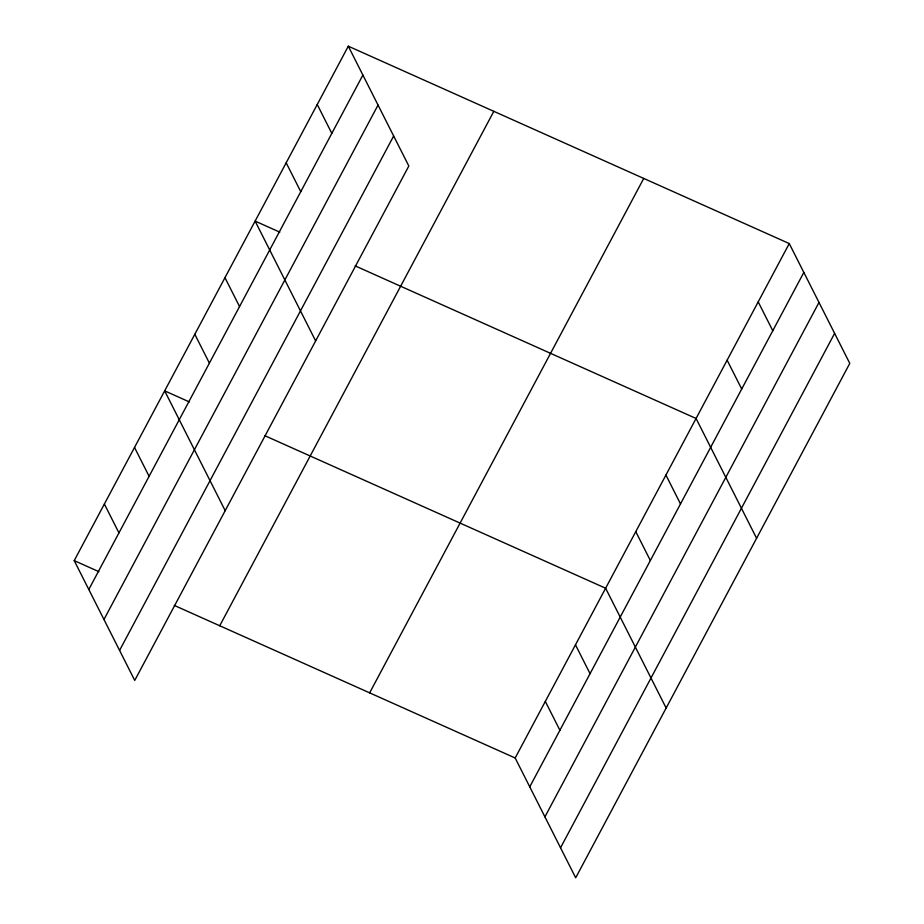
<?xml version="1.0" encoding="UTF-8"?>
<svg xmlns="http://www.w3.org/2000/svg" width="924" height="924" viewBox="0 0 924 924"><rect width="100%" height="100%" fill="white"/><g stroke="black" fill="none" stroke-linecap="round" stroke-linejoin="round"><path stroke-width="1.39" d="M348.302 46.2L408.824 166.008L134.742 680.434L74.22 560.625L348.302 46.2L789.258 243.566L849.78 363.375L575.698 877.8L515.176 757.992L174.266 605.405M88.796 589.489L362.889 75.063M103.962 619.496L378.043 105.07M119.577 650.415L393.659 136.001M219.739 625.756L493.82 111.33M369.658 692.861L643.739 178.436M515.176 757.992L789.258 243.566M529.752 786.855L803.834 272.43M544.917 816.862L818.999 302.448M560.533 847.793L834.615 333.368M279.799 232.155L255.116 221.102L315.638 340.91M355.163 265.881L696.072 418.468L756.594 538.276M189.351 401.917L164.668 390.864L225.19 510.672M264.714 435.643L605.624 588.23L666.146 708.038M74.22 560.625L98.903 571.667M758.2 301.871L772.776 330.734M727.13 360.175L741.718 389.039M665.927 475.063L680.503 503.927M635.77 531.647L650.357 560.51M317.244 104.504L331.82 133.368M575.479 644.825L590.055 673.677M286.174 162.797L300.762 191.661M545.322 701.408L559.909 730.272M224.971 277.685L239.547 306.549M194.814 334.28L209.402 363.144M134.523 447.447L149.099 476.31M104.366 504.03L118.953 532.894"/></g></svg>
